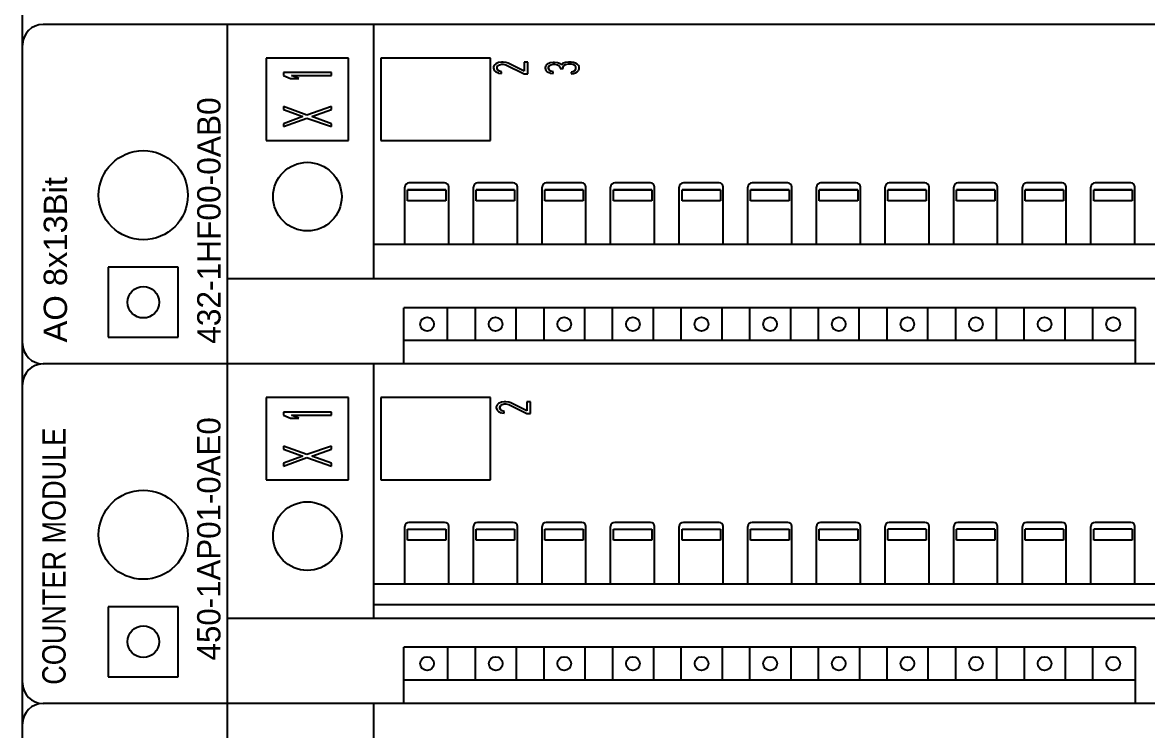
# Model space of a CAD drawing. Extents: x 10 to 610, y -247 to 1644.
# Drawn here: x 114.6 to 196.6, y 886.5 to 938.1 of the extents above; entities that cross this region are included whole.
import ezdxf
from ezdxf.enums import TextEntityAlignment as Align

# ---------------------------------------------------------------- set-up
doc = ezdxf.new("R2010")
doc.units = 0
doc.header["$LTSCALE"] = 5
doc.header["$MEASUREMENT"] = 0
doc.layers.get('0').update_dxf_attribs({"linetype": 'CONTINUOUS'})

# ---------------------------------------------------------------- blocks, each defined once
blk = doc.blocks.new('L50')
at = {"color": 7, "linetype": 'Continuous'}
for p, q in [((-3, 166.4), (-3, 316.1)), ((285.5, 239.401), (-1.5, 239.401)), ((11.93, 214.651), (11.93, 239.401)), ((22.6, 220.851), (22.6, 239.401)), ((-3, 216.151), (-3, 237.901)), ((20.76, 236.951), (14.76, 236.951)), ((14.76, 236.951), (14.76, 230.951)), ((20.76, 230.951), (20.76, 236.951)), ((31.1, 236.951), (23.1, 236.951)), ((23.1, 236.951), (23.1, 230.951)), ((31.1, 230.951), (31.1, 236.951)), ((31.378, 236.445), (31.325, 236.305)), ((31.325, 236.305), (31.325, 236.212)), ((31.325, 236.212), (31.378, 236.048)), ((31.484, 236.539), (31.378, 236.445)), ((31.697, 236.633), (31.484, 236.539)), ((31.591, 236.282), (31.644, 236.399)), ((31.591, 236.188), (31.591, 236.282)), ((31.644, 236.071), (31.591, 236.188)), ((31.644, 236.399), (31.75, 236.469)), ((31.91, 236.656), (31.697, 236.633)), ((31.75, 236.469), (31.91, 236.516)), ((32.016, 236.656), (31.91, 236.656)), ((31.91, 236.516), (32.016, 236.516)), ((32.229, 236.633), (32.016, 236.656)), ((32.016, 236.516), (32.229, 236.469)), ((32.388, 236.586), (32.229, 236.633)), ((32.229, 236.469), (33.559, 235.814)), ((33.559, 236.001), (32.388, 236.586)), ((33.825, 236.656), (33.559, 236.656)), ((33.559, 236.656), (33.559, 236.001)), ((33.825, 235.814), (33.825, 236.656)), ((35.075, 236.258), (35.075, 236.212)), ((35.075, 236.212), (35.128, 236.048)), ((35.128, 236.422), (35.079, 236.273)), ((35.234, 236.516), (35.132, 236.426)), ((35.447, 236.609), (35.237, 236.517)), ((35.341, 236.282), (35.394, 236.399)), ((35.341, 236.188), (35.341, 236.282)), ((35.394, 236.071), (35.341, 236.188)), ((35.394, 236.399), (35.5, 236.469)), ((35.66, 236.633), (35.447, 236.609)), ((35.5, 236.469), (35.66, 236.516)), ((35.766, 236.633), (35.66, 236.633)), ((35.66, 236.516), (35.766, 236.516)), ((35.979, 236.609), (35.766, 236.633)), ((35.766, 236.516), (35.979, 236.469)), ((36.138, 236.562), (35.979, 236.609)), ((35.979, 236.469), (36.085, 236.422)), ((36.085, 236.422), (36.192, 236.282)), ((36.298, 236.469), (36.138, 236.562)), ((36.192, 236.282), (36.192, 236.188)), ((36.192, 236.188), (36.404, 236.188)), ((36.404, 236.586), (36.298, 236.469)), ((36.564, 236.633), (36.404, 236.586)), ((36.404, 236.282), (36.458, 236.422)), ((36.404, 236.188), (36.404, 236.282)), ((36.458, 236.422), (36.564, 236.492)), ((36.777, 236.656), (36.564, 236.633)), ((36.564, 236.492), (36.777, 236.539)), ((36.99, 236.656), (36.777, 236.656)), ((36.777, 236.539), (36.99, 236.539)), ((37.149, 236.633), (36.99, 236.656)), ((36.99, 236.539), (37.096, 236.516)), ((37.096, 236.516), (37.202, 236.469)), ((37.309, 236.586), (37.149, 236.633)), ((37.202, 236.469), (37.255, 236.422)), ((37.255, 236.422), (37.309, 236.305)), ((37.309, 236.165), (37.255, 236.048)), ((37.415, 236.516), (37.309, 236.586)), ((37.309, 236.305), (37.309, 236.165)), ((37.521, 236.422), (37.415, 236.516)), ((37.575, 236.329), (37.521, 236.422)), ((37.521, 236.048), (37.575, 236.141)), ((37.575, 236.141), (37.575, 236.329)), ((19.51, 235.888), (16.01, 235.888)), ((16.01, 235.888), (16.01, 235.669)), ((16.01, 235.669), (16.531, 235.451)), ((16.531, 235.451), (17.127, 235.451)), ((17.127, 235.451), (16.606, 235.669)), ((16.606, 235.669), (19.51, 235.669)), ((19.51, 235.669), (19.51, 235.888)), ((31.378, 236.048), (31.484, 235.954)), ((31.484, 235.954), (31.69, 235.864)), ((31.75, 236.001), (31.644, 236.071)), ((31.697, 235.861), (31.91, 235.837)), ((31.91, 235.954), (31.75, 236.001)), ((31.91, 235.837), (31.91, 235.954)), ((33.559, 235.814), (33.825, 235.814)), ((35.128, 236.048), (35.234, 235.954)), ((35.234, 235.954), (35.44, 235.864)), ((35.5, 236.001), (35.394, 236.071)), ((35.447, 235.861), (35.66, 235.837)), ((35.66, 235.954), (35.5, 236.001)), ((35.66, 235.837), (35.66, 235.954)), ((37.096, 235.954), (36.99, 235.931)), ((36.99, 235.931), (36.99, 235.837)), ((36.99, 235.814), (37.149, 235.837)), ((37.202, 236.001), (37.096, 235.954)), ((37.149, 235.837), (37.304, 235.883)), ((37.255, 236.048), (37.202, 236.001)), ((37.309, 235.884), (37.415, 235.954)), ((37.415, 235.954), (37.521, 236.048)), ((17.723, 232.789), (16.01, 233.409)), ((16.01, 233.409), (16.01, 233.19)), ((16.01, 233.19), (17.425, 232.68)), ((19.51, 233.409), (17.723, 232.789)), ((18.095, 232.68), (19.51, 233.19)), ((19.51, 233.19), (19.51, 233.409)), ((17.425, 232.68), (16.01, 232.169)), ((16.01, 231.951), (17.723, 232.57)), ((16.01, 232.169), (16.01, 231.951)), ((17.723, 232.57), (19.51, 231.951)), ((19.51, 232.169), (18.095, 232.68)), ((19.51, 231.951), (19.51, 232.169)), ((14.76, 230.951), (20.76, 230.951)), ((23.1, 230.951), (31.1, 230.951)), ((24.86, 223.351), (24.86, 227.551)), ((25.06, 227.371), (27.86, 227.371)), ((25.06, 227.351), (27.86, 227.351)), ((25.06, 226.551), (25.06, 227.351)), ((27.76, 227.851), (25.16, 227.851)), ((27.86, 227.351), (27.86, 226.551)), ((28.06, 223.351), (28.06, 227.551)), ((29.86, 223.351), (29.86, 227.551)), ((30.06, 227.371), (32.86, 227.371)), ((30.06, 227.351), (32.86, 227.351)), ((30.06, 226.551), (30.06, 227.351)), ((32.76, 227.851), (30.16, 227.851)), ((32.86, 227.351), (32.86, 226.551)), ((33.06, 223.351), (33.06, 227.551)), ((34.86, 223.351), (34.86, 227.551)), ((35.06, 227.371), (37.86, 227.371)), ((35.06, 227.351), (37.86, 227.351)), ((35.06, 226.551), (35.06, 227.351)), ((37.76, 227.851), (35.16, 227.851)), ((37.86, 227.351), (37.86, 226.551)), ((38.06, 223.351), (38.06, 227.551)), ((39.86, 223.351), (39.86, 227.551)), ((40.06, 227.371), (42.86, 227.371)), ((40.06, 227.351), (42.86, 227.351)), ((40.06, 226.551), (40.06, 227.351)), ((42.76, 227.851), (40.16, 227.851)), ((42.86, 227.351), (42.86, 226.551)), ((43.06, 223.351), (43.06, 227.551)), ((44.86, 223.351), (44.86, 227.551)), ((45.06, 227.371), (47.86, 227.371)), ((45.06, 227.351), (47.86, 227.351)), ((45.06, 226.551), (45.06, 227.351)), ((47.76, 227.851), (45.16, 227.851)), ((47.86, 227.351), (47.86, 226.551)), ((48.06, 223.351), (48.06, 227.551)), ((49.86, 223.351), (49.86, 227.551)), ((50.06, 227.371), (52.86, 227.371)), ((50.06, 227.351), (52.86, 227.351)), ((50.06, 226.551), (50.06, 227.351)), ((52.76, 227.851), (50.16, 227.851)), ((52.86, 227.351), (52.86, 226.551)), ((53.06, 223.351), (53.06, 227.551)), ((54.86, 223.351), (54.86, 227.551)), ((55.06, 227.371), (57.86, 227.371)), ((55.06, 227.351), (57.86, 227.351)), ((55.06, 226.551), (55.06, 227.351)), ((57.76, 227.851), (55.16, 227.851)), ((57.86, 227.351), (57.86, 226.551)), ((58.06, 223.351), (58.06, 227.551)), ((59.86, 223.351), (59.86, 227.551)), ((60.06, 227.371), (62.86, 227.371)), ((60.06, 227.351), (62.86, 227.351)), ((60.06, 226.551), (60.06, 227.351)), ((62.76, 227.851), (60.16, 227.851)), ((62.86, 227.351), (62.86, 226.551)), ((63.06, 223.351), (63.06, 227.551)), ((64.86, 223.351), (64.86, 227.551)), ((65.06, 227.371), (67.86, 227.371)), ((65.06, 227.351), (67.86, 227.351)), ((65.06, 226.551), (65.06, 227.351)), ((67.76, 227.851), (65.16, 227.851)), ((67.86, 227.351), (67.86, 226.551)), ((68.06, 223.351), (68.06, 227.551)), ((69.86, 223.351), (69.86, 227.551)), ((70.06, 227.371), (72.86, 227.371)), ((70.06, 227.351), (72.86, 227.351)), ((70.06, 226.551), (70.06, 227.351)), ((72.76, 227.851), (70.16, 227.851)), ((72.86, 227.351), (72.86, 226.551)), ((73.06, 223.351), (73.06, 227.551)), ((74.86, 223.351), (74.86, 227.551)), ((75.06, 227.371), (77.86, 227.371)), ((75.06, 227.351), (77.86, 227.351)), ((75.06, 226.551), (75.06, 227.351)), ((77.76, 227.851), (75.16, 227.851)), ((77.86, 227.351), (77.86, 226.551)), ((78.06, 223.351), (78.06, 227.551)), ((27.86, 226.551), (25.06, 226.551)), ((27.86, 226.531), (25.06, 226.531)), ((32.86, 226.551), (30.06, 226.551)), ((32.86, 226.531), (30.06, 226.531)), ((37.86, 226.551), (35.06, 226.551)), ((37.86, 226.531), (35.06, 226.531)), ((42.86, 226.551), (40.06, 226.551)), ((42.86, 226.531), (40.06, 226.531)), ((47.86, 226.551), (45.06, 226.551)), ((47.86, 226.531), (45.06, 226.531)), ((52.86, 226.551), (50.06, 226.551)), ((52.86, 226.531), (50.06, 226.531)), ((57.86, 226.551), (55.06, 226.551)), ((57.86, 226.531), (55.06, 226.531)), ((62.86, 226.551), (60.06, 226.551)), ((62.86, 226.531), (60.06, 226.531)), ((67.86, 226.551), (65.06, 226.551)), ((67.86, 226.531), (65.06, 226.531)), ((72.86, 226.551), (70.06, 226.551)), ((72.86, 226.531), (70.06, 226.531)), ((77.86, 226.551), (75.06, 226.551)), ((77.86, 226.531), (75.06, 226.531)), ((271.96, 223.351), (22.6, 223.351)), ((8.35, 221.701), (3.25, 221.701)), ((3.25, 221.701), (3.25, 216.601)), ((8.35, 216.601), (8.35, 221.701)), ((268.96, 220.851), (11.93, 220.851)), ((78.1, 218.751), (24.8, 218.751)), ((24.8, 214.651), (24.8, 218.751)), ((27.979, 216.351), (27.979, 218.751)), ((29.979, 218.751), (29.979, 216.351)), ((32.979, 216.351), (32.979, 218.751)), ((34.979, 218.751), (34.979, 216.351)), ((37.979, 216.351), (37.979, 218.751)), ((39.979, 218.751), (39.979, 216.351)), ((42.979, 216.351), (42.979, 218.751)), ((44.979, 218.751), (44.979, 216.351)), ((47.979, 216.351), (47.979, 218.751)), ((49.979, 218.751), (49.979, 216.351)), ((52.979, 216.351), (52.979, 218.751)), ((54.979, 218.751), (54.979, 216.351)), ((57.979, 216.351), (57.979, 218.751)), ((59.979, 218.751), (59.979, 216.351)), ((62.979, 216.351), (62.979, 218.751)), ((64.979, 218.751), (64.979, 216.351)), ((67.979, 216.351), (67.979, 218.751)), ((69.979, 218.751), (69.979, 216.351)), ((72.979, 216.351), (72.979, 218.751)), ((74.979, 218.751), (74.979, 216.351)), ((78.1, 214.651), (78.1, 218.751)), ((3.25, 216.601), (8.35, 216.601)), ((78.1, 216.351), (24.8, 216.351)), ((285.5, 214.651), (-1.5, 214.651)), ((285.5, 214.649), (-1.5, 214.649)), ((11.93, 189.899), (11.93, 214.649)), ((22.6, 196.099), (22.6, 214.649)), ((-3, 191.399), (-3, 213.149)), ((20.76, 212.199), (14.76, 212.199)), ((14.76, 212.199), (14.76, 206.199)), ((20.76, 206.199), (20.76, 212.199)), ((31.1, 212.199), (23.1, 212.199)), ((23.1, 212.199), (23.1, 206.199)), ((31.1, 206.199), (31.1, 212.199)), ((31.579, 211.673), (31.526, 211.533)), ((31.526, 211.533), (31.526, 211.44)), ((31.685, 211.767), (31.579, 211.673)), ((31.898, 211.861), (31.685, 211.767)), ((31.792, 211.51), (31.845, 211.627)), ((31.792, 211.416), (31.792, 211.51)), ((31.845, 211.627), (31.951, 211.697)), ((32.111, 211.884), (31.898, 211.861)), ((31.951, 211.697), (32.111, 211.744)), ((32.217, 211.884), (32.111, 211.884)), ((32.111, 211.744), (32.217, 211.744)), ((32.43, 211.861), (32.217, 211.884)), ((32.217, 211.744), (32.43, 211.697)), ((32.59, 211.814), (32.43, 211.861)), ((32.43, 211.697), (33.76, 211.042)), ((33.76, 211.229), (32.59, 211.814)), ((34.026, 211.884), (33.76, 211.884)), ((33.76, 211.884), (33.76, 211.229)), ((34.026, 211.042), (34.026, 211.884)), ((19.51, 211.137), (16.01, 211.137)), ((16.01, 211.137), (16.01, 210.918)), ((16.01, 210.918), (16.531, 210.699)), ((16.531, 210.699), (17.127, 210.699)), ((17.127, 210.699), (16.606, 210.918)), ((16.606, 210.918), (19.51, 210.918)), ((19.51, 210.918), (19.51, 211.137)), ((31.526, 211.44), (31.579, 211.276)), ((31.579, 211.276), (31.685, 211.182)), ((31.685, 211.182), (31.891, 211.092)), ((31.845, 211.299), (31.792, 211.416)), ((31.951, 211.229), (31.845, 211.299)), ((31.898, 211.089), (32.111, 211.065)), ((32.111, 211.182), (31.951, 211.229)), ((32.111, 211.065), (32.111, 211.182)), ((33.76, 211.042), (34.026, 211.042)), ((17.723, 208.038), (16.01, 208.657)), ((16.01, 208.657), (16.01, 208.439)), ((16.01, 208.439), (17.425, 207.928)), ((19.51, 208.657), (17.723, 208.038)), ((18.095, 207.928), (19.51, 208.439)), ((19.51, 208.439), (19.51, 208.657)), ((17.425, 207.928), (16.01, 207.418)), ((16.01, 207.199), (17.723, 207.819)), ((16.01, 207.418), (16.01, 207.199)), ((17.723, 207.819), (19.51, 207.199)), ((19.51, 207.418), (18.095, 207.928)), ((19.51, 207.199), (19.51, 207.418)), ((14.76, 206.199), (20.76, 206.199)), ((23.1, 206.199), (31.1, 206.199)), ((24.86, 198.599), (24.86, 202.799)), ((25.06, 202.599), (27.86, 202.599)), ((25.06, 201.799), (25.06, 202.599)), ((27.76, 203.099), (25.16, 203.099)), ((27.86, 202.599), (27.86, 201.799)), ((28.06, 198.599), (28.06, 202.799)), ((29.86, 198.599), (29.86, 202.799)), ((30.06, 202.599), (32.86, 202.599)), ((30.06, 201.799), (30.06, 202.599)), ((32.76, 203.099), (30.16, 203.099)), ((32.86, 202.599), (32.86, 201.799)), ((33.06, 198.599), (33.06, 202.799)), ((34.86, 198.599), (34.86, 202.799)), ((35.06, 202.599), (37.86, 202.599)), ((35.06, 201.799), (35.06, 202.599)), ((37.76, 203.099), (35.16, 203.099)), ((37.86, 202.599), (37.86, 201.799)), ((38.06, 198.599), (38.06, 202.799)), ((39.86, 198.599), (39.86, 202.799)), ((40.06, 202.599), (42.86, 202.599)), ((40.06, 201.799), (40.06, 202.599)), ((42.76, 203.099), (40.16, 203.099)), ((42.86, 202.599), (42.86, 201.799)), ((43.06, 198.599), (43.06, 202.799)), ((44.86, 198.599), (44.86, 202.799)), ((45.06, 202.599), (47.86, 202.599)), ((45.06, 201.799), (45.06, 202.599)), ((47.76, 203.099), (45.16, 203.099)), ((47.86, 202.599), (47.86, 201.799)), ((48.06, 198.599), (48.06, 202.799)), ((49.86, 198.599), (49.86, 202.799)), ((50.06, 202.599), (52.86, 202.599)), ((50.06, 201.799), (50.06, 202.599)), ((52.76, 203.099), (50.16, 203.099)), ((52.86, 202.599), (52.86, 201.799)), ((53.06, 198.599), (53.06, 202.799)), ((54.86, 198.599), (54.86, 202.799)), ((55.06, 202.599), (57.86, 202.599)), ((55.06, 201.799), (55.06, 202.599)), ((57.76, 203.099), (55.16, 203.099)), ((57.86, 202.599), (57.86, 201.799)), ((58.06, 198.599), (58.06, 202.799)), ((59.86, 198.599), (59.86, 202.799)), ((60.06, 202.619), (62.86, 202.619)), ((60.06, 201.799), (60.06, 202.599)), ((62.76, 203.099), (60.16, 203.099)), ((62.86, 202.599), (62.86, 201.799)), ((63.06, 198.599), (63.06, 202.799)), ((64.86, 198.599), (64.86, 202.799)), ((65.06, 202.619), (67.86, 202.619)), ((65.06, 201.799), (65.06, 202.599)), ((67.76, 203.099), (65.16, 203.099)), ((67.86, 202.599), (67.86, 201.799)), ((68.06, 198.599), (68.06, 202.799)), ((69.86, 198.599), (69.86, 202.799)), ((70.06, 202.619), (72.86, 202.619)), ((70.06, 201.799), (70.06, 202.599)), ((72.76, 203.099), (70.16, 203.099)), ((72.86, 202.599), (72.86, 201.799)), ((73.06, 198.599), (73.06, 202.799)), ((74.86, 198.599), (74.86, 202.799)), ((75.06, 202.619), (77.86, 202.619)), ((75.06, 201.799), (75.06, 202.599)), ((77.76, 203.099), (75.16, 203.099)), ((77.86, 202.599), (77.86, 201.799)), ((78.06, 198.599), (78.06, 202.799)), ((27.86, 201.799), (25.06, 201.799)), ((32.86, 201.799), (30.06, 201.799)), ((37.86, 201.799), (35.06, 201.799)), ((42.86, 201.799), (40.06, 201.799)), ((47.86, 201.799), (45.06, 201.799)), ((52.86, 201.799), (50.06, 201.799)), ((57.86, 201.799), (55.06, 201.799)), ((62.86, 201.799), (60.06, 201.799)), ((67.86, 201.799), (65.06, 201.799)), ((72.86, 201.799), (70.06, 201.799)), ((77.86, 201.799), (75.06, 201.799)), ((271.96, 198.599), (22.6, 198.599)), ((8.35, 196.949), (3.25, 196.949)), ((3.25, 196.949), (3.25, 191.849)), ((8.35, 191.849), (8.35, 196.949)), ((268.96, 197.099), (22.6, 197.099)), ((268.96, 196.099), (11.93, 196.099)), ((78.1, 193.999), (24.8, 193.999)), ((24.8, 189.899), (24.8, 193.999)), ((27.982, 193.999), (27.982, 191.599)), ((29.982, 193.999), (29.982, 191.599)), ((32.982, 193.999), (32.982, 191.599)), ((34.982, 193.999), (34.982, 191.599)), ((37.982, 193.999), (37.982, 191.599)), ((39.982, 193.999), (39.982, 191.599)), ((42.982, 193.999), (42.982, 191.599)), ((44.982, 193.999), (44.982, 191.599)), ((47.982, 193.999), (47.982, 191.599)), ((49.982, 193.999), (49.982, 191.599)), ((52.982, 193.999), (52.982, 191.599)), ((54.982, 193.999), (54.982, 191.599)), ((57.982, 193.999), (57.982, 191.599)), ((59.982, 193.999), (59.982, 191.599)), ((62.982, 193.999), (62.982, 191.599)), ((64.982, 193.999), (64.982, 191.599)), ((67.982, 193.999), (67.982, 191.599)), ((69.982, 193.999), (69.982, 191.599)), ((72.982, 193.999), (72.982, 191.599)), ((74.982, 193.999), (74.982, 191.599)), ((78.1, 189.899), (78.1, 193.999)), ((3.25, 191.849), (8.35, 191.849)), ((78.1, 191.599), (24.8, 191.599)), ((285.5, 189.899), (-1.5, 189.899)), ((285.5, 189.899), (-1.5, 189.899)), ((11.93, 165.149), (11.93, 189.899)), ((22.6, 171.349), (22.6, 189.899)), ((-3, 166.649), (-3, 188.399))]:
    blk.add_line(p, q, dxfattribs=at)
for centre, radius in [((5.8, 226.951), 3.25), ((17.76, 226.851), 2.5), ((5.8, 219.151), 1.15), ((26.479, 217.551), 0.5), ((31.479, 217.551), 0.5), ((36.479, 217.551), 0.5), ((41.479, 217.551), 0.5), ((46.479, 217.551), 0.5), ((51.479, 217.551), 0.5), ((56.479, 217.551), 0.5), ((61.479, 217.551), 0.5), ((66.479, 217.551), 0.5), ((71.479, 217.551), 0.5), ((76.479, 217.551), 0.5), ((5.8, 202.199), 3.25), ((17.76, 202.099), 2.5), ((5.8, 194.399), 1.15), ((26.482, 192.799), 0.5), ((31.482, 192.799), 0.5), ((36.482, 192.799), 0.5), ((41.482, 192.799), 0.5), ((46.482, 192.799), 0.5), ((51.482, 192.799), 0.5), ((56.482, 192.799), 0.5), ((61.482, 192.799), 0.5), ((66.482, 192.799), 0.5), ((71.482, 192.799), 0.5), ((76.482, 192.799), 0.5)]:
    blk.add_circle(centre, radius, dxfattribs=at)
for centre, radius, start, end in [((-1.5, 237.901), 1.5, 90, 180), ((25.16, 227.551), 0.3, 90, 180), ((27.76, 227.551), 0.3, 0, 90), ((30.16, 227.551), 0.3, 90, 180), ((32.76, 227.551), 0.3, 0, 90), ((35.16, 227.551), 0.3, 90, 180), ((37.76, 227.551), 0.3, 0, 90), ((40.16, 227.551), 0.3, 90, 180), ((42.76, 227.551), 0.3, 0, 90), ((45.16, 227.551), 0.3, 90, 180), ((47.76, 227.551), 0.3, 0, 90), ((50.16, 227.551), 0.3, 90, 180), ((52.76, 227.551), 0.3, 0, 90), ((55.16, 227.551), 0.3, 90, 180), ((57.76, 227.551), 0.3, 0, 90), ((60.16, 227.551), 0.3, 90, 180), ((62.76, 227.551), 0.3, 0, 90), ((65.16, 227.551), 0.3, 90, 180), ((67.76, 227.551), 0.3, 0, 90), ((70.16, 227.551), 0.3, 90, 180), ((72.76, 227.551), 0.3, 0, 90), ((75.16, 227.551), 0.3, 90, 180), ((77.76, 227.551), 0.3, 0, 90), ((-1.5, 216.151), 1.5, 180, 270), ((-1.5, 213.149), 1.5, 90, 180), ((25.16, 202.799), 0.3, 90, 180), ((27.76, 202.799), 0.3, 0, 90), ((30.16, 202.799), 0.3, 90, 180), ((32.76, 202.799), 0.3, 0, 90), ((35.16, 202.799), 0.3, 90, 180), ((37.76, 202.799), 0.3, 0, 90), ((40.16, 202.799), 0.3, 90, 180), ((42.76, 202.799), 0.3, 0, 90), ((45.16, 202.799), 0.3, 90, 180), ((47.76, 202.799), 0.3, 0, 90), ((50.16, 202.799), 0.3, 90, 180), ((52.76, 202.799), 0.3, 0, 90), ((55.16, 202.799), 0.3, 90, 180), ((57.76, 202.799), 0.3, 0, 90), ((60.16, 202.799), 0.3, 90, 180), ((62.76, 202.799), 0.3, 0, 90), ((65.16, 202.799), 0.3, 90, 180), ((67.76, 202.799), 0.3, 0, 90), ((70.16, 202.799), 0.3, 90, 180), ((72.76, 202.799), 0.3, 0, 90), ((75.16, 202.799), 0.3, 90, 180), ((77.76, 202.799), 0.3, 0, 90), ((-1.5, 191.399), 1.5, 180, 270), ((-1.5, 188.399), 1.5, 90, 180)]:
    blk.add_arc(centre, radius, start, end, dxfattribs=at)
for s, width, p, p2 in [('432-1HF00-0AB0', 0.834586, (11.431, 216.119), (11.431, 234.09)), ('AO 8x13Bit', 0.818681, (0.245, 216.216), (0.245, 228.278)), ('COUNTER MODULE', 0.80662, (0.14, 191.259), (0.14, 209.999)), ('450-1AP01-0AE0', 0.84556, (11.426, 193.036), (11.426, 210.765))]:
    blk.add_text(s, height=1.7, rotation=90, dxfattribs=dict(at, width=width)).set_placement(p, p2, align=Align.FIT)

msp = doc.modelspace()

# ---------------------------------------------------------------- block references
at = {"linetype": 'Continuous'}
msp.add_blockref('L50', (117.646, 698.585), dxfattribs=at)

doc.saveas('drawing.dxf')
